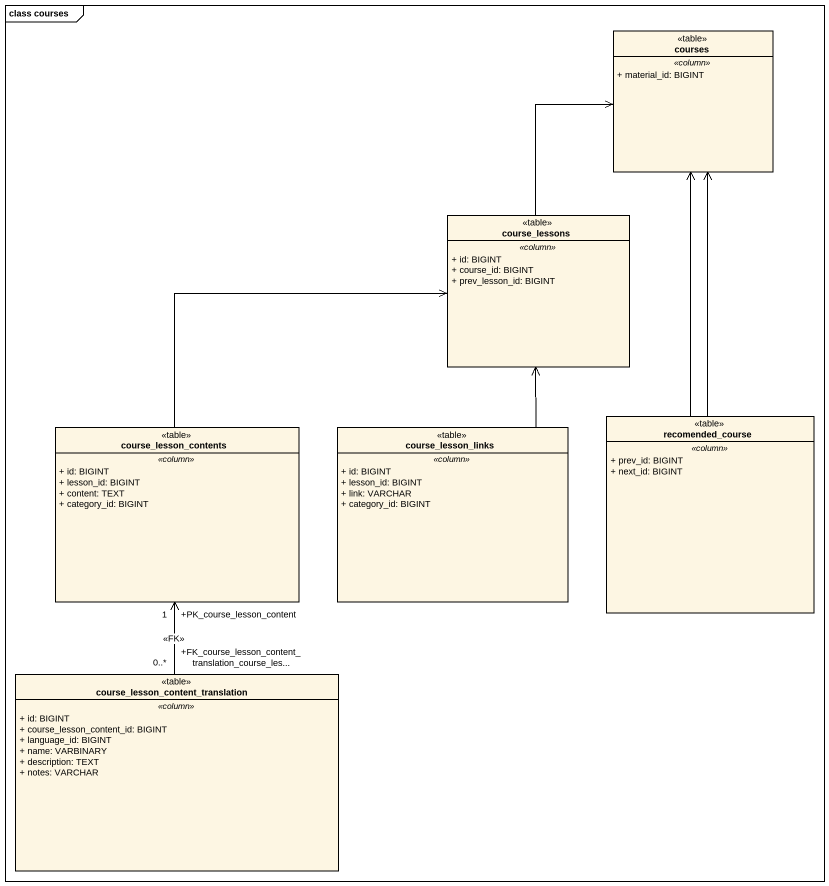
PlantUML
@startuml
mainframe class courses
hide circle
hide empty members
skinparam classAttributeIconSize 0
class courses <<table>> {
  .. <<column>> ..
  + material_id: BIGINT
}
class course_lessons <<table>> {
  .. <<column>> ..
  + id: BIGINT
  + course_id: BIGINT
  + prev_lesson_id: BIGINT
}
class course_lesson_contents <<table>> {
  .. <<column>> ..
  + id: BIGINT
  + lesson_id: BIGINT
  + content: TEXT
  + category_id: BIGINT
}
class course_lesson_links <<table>> {
  .. <<column>> ..
  + id: BIGINT
  + lesson_id: BIGINT
  + link: VARCHAR
  + category_id: BIGINT
}
class recomended_course <<table>> {
  .. <<column>> ..
  + prev_id: BIGINT
  + next_id: BIGINT
}
class "course_lesson_content_translation" as course_lesson_content <<table>> {
  .. <<column>> ..
  + id: BIGINT
  + course_lesson_content_id: BIGINT
  + language_id: BIGINT
  + name: VARBINARY
  + description: TEXT
  + notes: VARCHAR
}
course_lessons -up-> courses
course_lesson_contents -up-> course_lessons
course_lesson_links -up-> course_lessons
recomended_course -up-> courses
recomended_course -up-> courses
course_lesson_content "+FK_course_lesson_content_translation_course_les...\n0..*" -up-> "+PK_course_lesson_content\n1" course_lesson_contents : <<FK>>
@enduml
